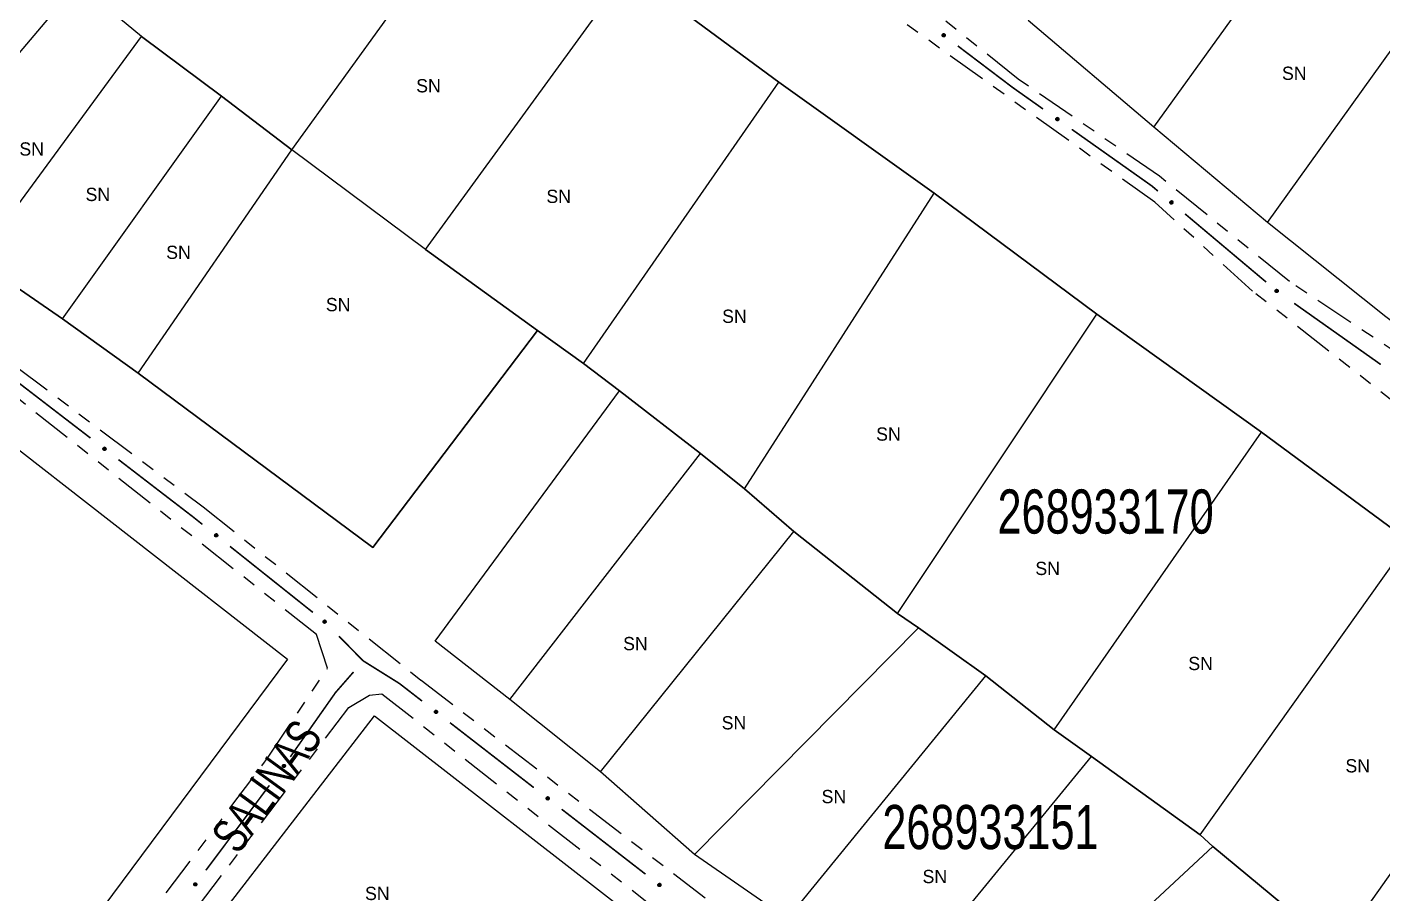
# Model space of a CAD drawing. Extents: x 207981 to 210201, y 4876477 to 4878908.
# Drawn here: x 209509.3 to 209662.8, y 4877403.5 to 4877501.6 of the extents above; entities that cross this region are included whole.
import ezdxf
from ezdxf.enums import TextEntityAlignment as Align

# ---------------------------------------------------------------- set-up
doc = ezdxf.new("R2010")
doc.units = 0
doc.header["$LTSCALE"] = 1.5
doc.header["$MEASUREMENT"] = 0
doc.linetypes.add('TRACO_25', pattern=[8, 3, -1, 1, -1, 1, -1])
for name, color, linetype in [('CD_MALHA_LOTES', 7, 'CONTINUOUS'), ('CD_TXT_QUADRA', 255, 'CONTINUOUS'), ('RU-QUADRA', 210, 'CONTINUOUS'), ('SV-EIXO-RUA-N-PAV', 6, 'CONTINUOUS'), ('SV-RUA-NAO-PAV', 7, 'CONTINUOUS'), ('SV-TXT-RUA-N-PAV', 7, 'CONTINUOUS'), ('Th_NmrPort', 1, 'CONTINUOUS')]:
    doc.layers.add(name, color=color, linetype=linetype)
doc.styles.add('ARIAL', font='ARIAL.SHX')

msp = doc.modelspace()

# ---------------------------------------------------------------- linework, layer by layer
at = {"layer": 'CD_MALHA_LOTES', "linetype": 'Continuous', "flags": 128}
for points in [[(209636.832828, 4877490.307829), (209661.160113, 4877524.103405)], [(209539.218543, 4877487.738575), (209561.730875, 4877518.881639)], [(209649.687586, 4877479.526419), (209673.461979, 4877512.69999)], [(209554.367592, 4877476.452232), (209577.302407, 4877508.01778)], [(209577.302407, 4877508.01778), (209594.382808, 4877495.403632)], [(209494.193881, 4877482.004871), (209514.835214, 4877506.388201)], [(209522.198497, 4877500.594142), (209518.939339, 4877503.249752)], [(209636.832828, 4877490.307829), (209622.595837, 4877502.402361)], [(209503.609226, 4877475.245137), (209522.198497, 4877500.594142)], [(209531.251713, 4877493.834408), (209522.198497, 4877500.594142)], [(209572.232605, 4877463.53631), (209594.382808, 4877495.403632)], [(209594.382808, 4877495.403632), (209611.946048, 4877482.849838)], [(209513.26599, 4877468.606111), (209531.251713, 4877493.834408)], [(209539.218543, 4877487.738575), (209531.251713, 4877493.834408)], [(209649.687586, 4877479.526419), (209636.832828, 4877490.307829)], [(209521.836368, 4877462.449924), (209539.218543, 4877487.738575)], [(209554.367592, 4877476.452232), (209539.218543, 4877487.738575)], [(209590.459748, 4877449.352938), (209611.946048, 4877482.849838)], [(209611.946048, 4877482.849838), (209630.354254, 4877469.149304)], [(209663.095238, 4877468.81412), (209649.687586, 4877479.526419)], [(209567.042095, 4877467.278306), (209554.367592, 4877476.452232)], [(209513.26599, 4877468.606111), (209503.609226, 4877475.245137)], [(209521.836368, 4877462.449924), (209513.26599, 4877468.606111)], [(209607.781568, 4877435.22992), (209630.354254, 4877469.149304)], [(209630.354254, 4877469.149304), (209649.00388, 4877455.750544)], [(209567.042095, 4877467.278306), (209548.392469, 4877442.713913)], [(209572.232605, 4877463.53631), (209567.042095, 4877467.278306)], [(209548.392469, 4877442.713913), (209521.836368, 4877462.449924)], [(209576.33673, 4877460.458217), (209572.232605, 4877463.53631)], [(209555.453978, 4877432.091472), (209576.33673, 4877460.458217)], [(209585.510656, 4877453.336353), (209576.33673, 4877460.458217)], [(209503.440044, 4877457.548481), (209538.715704, 4877430.060352)], [(209625.525872, 4877422.072579), (209649.00388, 4877455.750544)], [(209649.00388, 4877455.750544), (209665.722153, 4877443.43817)], [(209563.903646, 4877425.512802), (209585.510656, 4877453.336353)], [(209590.459748, 4877449.352938), (209585.510656, 4877453.336353)], [(209596.072742, 4877444.524556), (209590.459748, 4877449.352938)], [(209574.163958, 4877417.304552), (209596.072742, 4877444.524556)], [(209607.781568, 4877435.22992), (209596.072742, 4877444.524556)], [(209642.063081, 4877410.182689), (209665.722153, 4877443.43817)], [(209610.195759, 4877433.600341), (209607.781568, 4877435.22992)], [(209584.817451, 4877407.940982), (209610.195759, 4877433.600341)], [(209617.800461, 4877428.168412), (209610.195759, 4877433.600341)], [(209563.903646, 4877425.512802), (209555.453978, 4877432.091472)], [(209538.715704, 4877430.060352), (209509.04892, 4877390.149256)], [(209657.453549, 4877397.025347), (209681.716168, 4877431.30686)], [(209595.348485, 4877400.646634), (209617.800461, 4877428.168412)], [(209625.525872, 4877422.072579), (209617.800461, 4877428.168412)], [(209574.163958, 4877417.304552), (209563.903646, 4877425.512802)], [(209532.179741, 4877402.34045), (209548.589181, 4877423.663451)], [(209548.589181, 4877423.663451), (209579.183052, 4877399.88367)], [(209629.750707, 4877419.054841), (209625.525872, 4877422.072579)], [(209607.178021, 4877391.472708), (209629.750707, 4877419.054841)], [(209642.063081, 4877410.182689), (209629.750707, 4877419.054841)], [(209584.817451, 4877407.940982), (209574.163958, 4877417.304552)], [(209643.511595, 4877408.854883), (209642.063081, 4877410.182689)], [(209617.317623, 4877384.471554), (209643.511595, 4877408.854883)], [(209651.418071, 4877402.276213), (209643.511595, 4877408.854883)], [(209595.348485, 4877400.646634), (209584.817451, 4877407.940982)]]:
    msp.add_lwpolyline(points, dxfattribs=at)
at = {"layer": 'RU-QUADRA', "linetype": 'Continuous'}
for points in [[(209453.333698, 4877553.223507), (209442.892321, 4877542.842485), (209432.5113, 4877532.642528), (209475.544255, 4877497.516049), (209486.045986, 4877488.945671), (209494.193881, 4877482.004871), (209503.609226, 4877475.245137), (209513.26599, 4877468.606111), (209521.836368, 4877462.449924), (209548.392469, 4877442.713913), (209567.042095, 4877467.278306)], [(209522.198497, 4877500.594142), (209518.939339, 4877503.249752)], [(209897.452697, 4877299.905353), (209885.012608, 4877309.442754), (209874.162086, 4877317.667036), (209858.266416, 4877329.277785), (209845.411657, 4877338.676964), (209831.036443, 4877348.421701), (209817.974349, 4877357.544433), (209804.704921, 4877367.081834), (209790.329706, 4877377.172129), (209774.57226, 4877388.160875), (209760.266157, 4877397.836499), (209745.061604, 4877408.894357), (209729.165934, 4877420.505107), (209712.924707, 4877432.461415), (209695.950918, 4877444.142373), (209680.027582, 4877456.235807), (209663.095238, 4877468.81412), (209649.687586, 4877479.526419), (209636.832828, 4877490.307829), (209622.595837, 4877502.402361)], [(209522.198497, 4877500.594142), (209531.251713, 4877493.834408)], [(209531.251713, 4877493.834408), (209539.218543, 4877487.738575)], [(209554.367592, 4877476.452232), (209539.218543, 4877487.738575)], [(209554.367592, 4877476.452232), (209567.042095, 4877467.278306)], [(209567.042095, 4877467.278306), (209572.232605, 4877463.53631), (209576.33673, 4877460.458217)], [(209684.733907, 4877373.909468), (209664.696122, 4877351.457492), (209652.625167, 4877359.182903), (209644.658336, 4877364.735543), (209635.60512, 4877371.253858), (209626.974387, 4877377.047917), (209617.317623, 4877384.471554), (209607.178021, 4877391.472708), (209595.348485, 4877400.646634), (209584.817451, 4877407.940982), (209574.163958, 4877417.304552), (209563.903646, 4877425.512802), (209555.453978, 4877432.091472), (209576.33673, 4877460.458217)], [(209576.33673, 4877460.458217), (209585.510656, 4877453.336353)], [(209585.510656, 4877453.336353), (209590.459748, 4877449.352938)], [(209590.459748, 4877449.352938), (209596.072742, 4877444.524556)], [(209596.072742, 4877444.524556), (209607.781568, 4877435.22992)], [(209607.781568, 4877435.22992), (209610.195759, 4877433.600341)], [(209610.195759, 4877433.600341), (209617.800461, 4877428.168412)], [(209617.800461, 4877428.168412), (209625.525872, 4877422.072579)], [(209625.525872, 4877422.072579), (209629.750707, 4877419.054841)], [(209629.750707, 4877419.054841), (209642.063081, 4877410.182689)], [(209642.063081, 4877410.182689), (209643.511595, 4877408.854883)], [(209643.511595, 4877408.854883), (209651.418071, 4877402.276213)]]:
    msp.add_lwpolyline(points, dxfattribs=at)
at = {"layer": 'RU-QUADRA', "linetype": 'Continuous', "flags": 128}
for points in [[(209538.715704, 4877430.060352), (209509.04892, 4877390.149256), (209473.587843, 4877416.710299), (209465.738506, 4877422.921782), (209457.348369, 4877430.15306), (209448.139304, 4877438.126008), (209438.034056, 4877445.125515), (209416.850118, 4877459.819844), (209397.381291, 4877477.619915), (209394.507321, 4877480.308467), (209390.242721, 4877484.202232), (209376.104644, 4877501.955948), (209387.368751, 4877511.783071), (209410.2678, 4877530.556582), (209427.882453, 4877514.564332), (209447.536698, 4877499.452814), (209456.946631, 4877492.267889), (209466.402918, 4877485.036611), (209476.97171, 4877477.156371), (209486.474352, 4877470.203219), (209495.467096, 4877463.481838), (209503.440044, 4877457.548481)], [(209656.872943, 4877342.218858), (209641.019755, 4877319.922416), (209627.576993, 4877301.844219), (209615.988406, 4877309.168207), (209605.37326, 4877317.233863), (209595.731555, 4877324.140662), (209577.467941, 4877338.51051), (209567.594465, 4877346.066269), (209558.138177, 4877353.297548), (209547.754803, 4877360.806953), (209538.808413, 4877367.852814), (209518.505208, 4877383.566938), (209526.014613, 4877393.672187), (209532.179741, 4877402.34045), (209548.589181, 4877423.663451), (209579.183052, 4877399.88367), (209588.361213, 4877393.023226), (209598.883651, 4877385.282049), (209608.89619, 4877378.699732), (209620.670195, 4877370.448657), (209619.835817, 4877369.336153), (209628.272309, 4877362.753835), (209637.218698, 4877356.125163), (209647.045821, 4877349.264719)]]:
    msp.add_lwpolyline(points, close=True, dxfattribs=at)
msp.add_lwpolyline([(209903.942452, 4877274.022315), (209894.527107, 4877281.264888), (209884.025376, 4877289.352428), (209872.799388, 4877298.043516), (209863.384043, 4877305.105024), (209851.554507, 4877313.916822), (209839.543907, 4877322.004361), (209826.748694, 4877330.816159), (209812.625677, 4877339.80902), (209799.468336, 4877348.500108), (209785.767802, 4877357.794743), (209772.127622, 4877367.210088), (209758.909926, 4877376.806498), (209744.304071, 4877387.187519), (209730.543182, 4877396.361445), (209716.178745, 4877406.682112), (209699.581182, 4877418.270228), (209681.716168, 4877431.30686), (209665.722153, 4877443.43817), (209649.00388, 4877455.750544), (209630.354254, 4877469.149304), (209611.946048, 4877482.849838), (209594.382808, 4877495.403632), (209577.302407, 4877508.01778)], dxfattribs=at)
at = {"layer": 'SV-EIXO-RUA-N-PAV'}
for points in [[(209613.081499, 4877500.540195), (209613.033148, 4877500.532833), (209612.990087, 4877500.536393), (209612.955027, 4877500.549699), (209612.927111, 4877500.569536), (209612.900837, 4877500.593047), (209612.879578, 4877500.622595), (209612.863246, 4877500.660616), (209612.855521, 4877500.709067), (209612.862066, 4877500.752939), (209612.873273, 4877500.78801), (209612.892281, 4877500.81831), (209612.915548, 4877500.843451), (209612.946971, 4877500.864519), (209612.985664, 4877500.880693), (209613.034571, 4877500.887283), (209613.076763, 4877500.883503), (209613.110337, 4877500.869742), (209613.140678, 4877500.850439), (209613.167213, 4877500.826115), (209613.187915, 4877500.79699), (209613.20413, 4877500.758003), (209613.209994, 4877500.709646), (209613.206705, 4877500.667521), (209613.193419, 4877500.633763), (209613.173743, 4877500.60432), (209613.150482, 4877500.577681), (209613.121669, 4877500.555074), (209613.081499, 4877500.540195)], [(209625.959293, 4877491.042191), (209625.911209, 4877491.033251), (209625.868055, 4877491.035399), (209625.832578, 4877491.047551), (209625.804027, 4877491.066463), (209625.776998, 4877491.089102), (209625.754783, 4877491.117938), (209625.737216, 4877491.155404), (209625.727909, 4877491.203577), (209625.733015, 4877491.247639), (209625.743068, 4877491.283058), (209625.761074, 4877491.313964), (209625.783506, 4877491.339853), (209625.814223, 4877491.361938), (209625.852366, 4877491.37937), (209625.901031, 4877491.387557), (209625.943324, 4877491.38516), (209625.97733, 4877491.372505), (209626.008286, 4877491.354206), (209626.035604, 4877491.330763), (209626.057248, 4877491.302331), (209626.07473, 4877491.263896), (209626.082173, 4877491.215756), (209626.080265, 4877491.173547), (209626.068091, 4877491.139372), (209626.049389, 4877491.109301), (209626.027012, 4877491.081915), (209625.998955, 4877491.058377), (209625.959293, 4877491.042191)], [(209638.857968, 4877481.605274), (209638.809306, 4877481.600373), (209638.766481, 4877481.606111), (209638.73214, 4877481.621178), (209638.705266, 4877481.642405), (209638.680218, 4877481.667218), (209638.660484, 4877481.697806), (209638.646102, 4877481.736606), (209638.640843, 4877481.785387), (209638.649605, 4877481.82887), (209638.662575, 4877481.863328), (209638.683096, 4877481.892625), (209638.707608, 4877481.916554), (209638.740058, 4877481.936002), (209638.779521, 4877481.950193), (209638.8287, 4877481.954294), (209638.870646, 4877481.94838), (209638.903479, 4877481.932934), (209638.932802, 4877481.912118), (209638.95807, 4877481.88648), (209638.977268, 4877481.856342), (209638.991485, 4877481.816583), (209638.99489, 4877481.76799), (209638.989469, 4877481.726087), (209638.974488, 4877481.693046), (209638.953344, 4877481.664639), (209638.928763, 4877481.639214), (209638.898841, 4877481.618096), (209638.857968, 4877481.605274)], [(209650.77246, 4877471.586269), (209650.723798, 4877471.581368), (209650.680973, 4877471.587106), (209650.646632, 4877471.602173), (209650.619758, 4877471.6234), (209650.594711, 4877471.648213), (209650.574977, 4877471.678801), (209650.560594, 4877471.717601), (209650.555335, 4877471.766382), (209650.564097, 4877471.809865), (209650.577067, 4877471.844323), (209650.597588, 4877471.87362), (209650.6221, 4877471.897549), (209650.654551, 4877471.916997), (209650.694014, 4877471.931188), (209650.743192, 4877471.935289), (209650.785138, 4877471.929375), (209650.817971, 4877471.913929), (209650.847294, 4877471.893113), (209650.872562, 4877471.867475), (209650.89176, 4877471.837337), (209650.905977, 4877471.797578), (209650.909382, 4877471.748985), (209650.903961, 4877471.707082), (209650.888981, 4877471.674041), (209650.867837, 4877471.645634), (209650.843255, 4877471.620209), (209650.813333, 4877471.599091), (209650.77246, 4877471.586269)], [(209518.056717, 4877453.708202), (209518.008316, 4877453.701177), (209517.965281, 4877453.705037), (209517.930314, 4877453.718587), (209517.902537, 4877453.738618), (209517.876428, 4877453.762312), (209517.855375, 4877453.792007), (209517.839309, 4877453.830141), (209517.831921, 4877453.878645), (209517.838773, 4877453.92247), (209517.850223, 4877453.957462), (209517.869443, 4877453.987629), (209517.892885, 4877454.012607), (209517.924454, 4877454.033456), (209517.963258, 4877454.04936), (209518.01221, 4877454.055608), (209518.054375, 4877454.051534), (209518.087852, 4877454.03754), (209518.118057, 4877454.018026), (209518.144423, 4877453.993518), (209518.164921, 4877453.964249), (209518.180863, 4877453.92515), (209518.18639, 4877453.876752), (209518.182807, 4877453.834652), (209518.169287, 4877453.800987), (209518.149405, 4877453.771682), (209518.12596, 4877453.745206), (209518.09699, 4877453.7228), (209518.056717, 4877453.708202)], [(209530.701634, 4877443.908656), (209530.653117, 4877443.902477), (209530.610156, 4877443.907088), (209530.575431, 4877443.921247), (209530.548008, 4877443.94176), (209530.522317, 4877443.965906), (209530.501786, 4877443.995965), (209530.486389, 4877444.034374), (209530.479849, 4877444.082999), (209530.487465, 4877444.126698), (209530.499525, 4877444.161485), (209530.519269, 4877444.191311), (209530.543143, 4877444.215876), (209530.575072, 4877444.23617), (209530.614148, 4877444.251394), (209530.663202, 4877444.256786), (209530.705288, 4877444.251977), (209530.738516, 4877444.237399), (209530.768376, 4877444.217361), (209530.794309, 4877444.192396), (209530.814293, 4877444.162773), (209530.82955, 4877444.123402), (209530.834231, 4877444.074915), (209530.829913, 4877444.032884), (209530.815807, 4877443.99946), (209530.795417, 4877443.970507), (209530.771512, 4877443.944445), (209530.742156, 4877443.922548), (209530.701634, 4877443.908656)], [(209542.974775, 4877434.127054), (209542.926258, 4877434.120876), (209542.883297, 4877434.125487), (209542.848573, 4877434.139646), (209542.82115, 4877434.160159), (209542.795459, 4877434.184304), (209542.774927, 4877434.214363), (209542.75953, 4877434.252772), (209542.752991, 4877434.301398), (209542.760607, 4877434.345097), (209542.772667, 4877434.379883), (209542.79241, 4877434.40971), (209542.816284, 4877434.434274), (209542.848213, 4877434.454568), (209542.887289, 4877434.469792), (209542.936343, 4877434.475184), (209542.97843, 4877434.470375), (209543.011658, 4877434.455798), (209543.041517, 4877434.435759), (209543.067451, 4877434.410794), (209543.087435, 4877434.381172), (209543.102692, 4877434.3418), (209543.107372, 4877434.293314), (209543.103055, 4877434.251282), (209543.088948, 4877434.217859), (209543.068558, 4877434.188906), (209543.044653, 4877434.162843), (209543.015297, 4877434.140947), (209542.974775, 4877434.127054)], [(209555.596213, 4877423.920727), (209555.547785, 4877423.913887), (209555.504765, 4877423.91791), (209555.46985, 4877423.931594), (209555.44215, 4877423.95173), (209555.416131, 4877423.975523), (209555.395191, 4877424.005298), (209555.379271, 4877424.043493), (209555.372068, 4877424.092025), (209555.379086, 4877424.135823), (209555.390669, 4877424.170771), (209555.410004, 4877424.200865), (209555.43354, 4877424.225753), (209555.465188, 4877424.246482), (209555.504053, 4877424.262238), (209555.553029, 4877424.2683), (209555.595177, 4877424.264066), (209555.628601, 4877424.249944), (209555.658732, 4877424.230315), (209555.685004, 4877424.205707), (209555.70539, 4877424.17636), (209555.721184, 4877424.137201), (209555.726527, 4877424.088783), (209555.722784, 4877424.046696), (209555.709135, 4877424.013083), (209555.689142, 4877423.983854), (209555.665596, 4877423.957468), (209555.636541, 4877423.935172), (209555.596213, 4877423.920727)], [(209538.156796, 4877417.918524), (209538.147702, 4877417.96658), (209538.149713, 4877418.009741), (209538.161751, 4877418.045256), (209538.180573, 4877418.073867), (209538.203124, 4877418.100968), (209538.23189, 4877418.123275), (209538.2693, 4877418.140962), (209538.317442, 4877418.150423), (209538.361521, 4877418.145457), (209538.396972, 4877418.135518), (209538.427935, 4877418.11761), (209538.453895, 4877418.095261), (209538.476079, 4877418.064615), (209538.493632, 4877418.026528), (209538.501974, 4877417.977889), (209538.499712, 4877417.935588), (209538.487166, 4877417.901542), (209538.468966, 4877417.870527), (209538.445611, 4877417.843135), (209538.417248, 4877417.821401), (209538.378869, 4877417.803796), (209538.330753, 4877417.796199), (209538.288538, 4877417.797973), (209538.254324, 4877417.810037), (209538.224193, 4877417.828644), (209538.196736, 4877417.850932), (209538.173108, 4877417.878914), (209538.156796, 4877417.918524)], [(209568.243517, 4877414.120436), (209568.195089, 4877414.113595), (209568.152069, 4877414.117619), (209568.117154, 4877414.131302), (209568.089453, 4877414.151438), (209568.063435, 4877414.175231), (209568.042495, 4877414.205006), (209568.026574, 4877414.243202), (209568.019371, 4877414.291733), (209568.026389, 4877414.335532), (209568.037973, 4877414.37048), (209568.057307, 4877414.400573), (209568.080844, 4877414.425462), (209568.112492, 4877414.44619), (209568.151357, 4877414.461947), (209568.200332, 4877414.468008), (209568.242481, 4877414.463774), (209568.275905, 4877414.449653), (209568.306035, 4877414.430024), (209568.332307, 4877414.405415), (209568.352694, 4877414.376069), (209568.368487, 4877414.336909), (209568.37383, 4877414.288491), (209568.370087, 4877414.246405), (209568.356438, 4877414.212792), (209568.336446, 4877414.183563), (209568.312899, 4877414.157176), (209568.283845, 4877414.134881), (209568.243517, 4877414.120436)], [(209528.122826, 4877404.509755), (209528.115159, 4877404.558059), (209528.118448, 4877404.601141), (209528.131533, 4877404.636285), (209528.151193, 4877404.664325), (209528.174538, 4877404.690746), (209528.203951, 4877404.712192), (209528.241869, 4877404.728763), (209528.290271, 4877404.736793), (209528.334183, 4877404.730524), (209528.369324, 4877404.719539), (209528.399743, 4877404.700722), (209528.42503, 4877404.677613), (209528.446296, 4877404.646324), (209528.462713, 4877404.607734), (209528.469611, 4877404.558869), (209528.466097, 4877404.516654), (209528.452548, 4877404.482994), (209528.433437, 4877404.452532), (209528.40928, 4877404.425844), (209528.380286, 4877404.404959), (209528.341402, 4877404.388499), (209528.293082, 4877404.382331), (209528.250938, 4877404.385354), (209528.217097, 4877404.398427), (209528.187531, 4877404.417918), (209528.160746, 4877404.44101), (209528.137958, 4877404.469679), (209528.122826, 4877404.509755)], [(209580.89082, 4877404.320144), (209580.842392, 4877404.313304), (209580.799372, 4877404.317327), (209580.764457, 4877404.33101), (209580.736757, 4877404.351147), (209580.710738, 4877404.374939), (209580.689798, 4877404.404715), (209580.673878, 4877404.44291), (209580.666675, 4877404.491441), (209580.673693, 4877404.53524), (209580.685276, 4877404.570188), (209580.704611, 4877404.600282), (209580.728147, 4877404.62517), (209580.759795, 4877404.645899), (209580.79866, 4877404.661655), (209580.847636, 4877404.667717), (209580.889784, 4877404.663483), (209580.923208, 4877404.649361), (209580.953339, 4877404.629732), (209580.979611, 4877404.605124), (209580.999997, 4877404.575777), (209581.015791, 4877404.536618), (209581.021134, 4877404.4882), (209581.017391, 4877404.446113), (209581.003742, 4877404.4125), (209580.983749, 4877404.383271), (209580.960203, 4877404.356884), (209580.931148, 4877404.334589), (209580.89082, 4877404.320144)]]:
    msp.add_lwpolyline(points, close=True, dxfattribs=at)
for points in [[(209613.121669, 4877500.555074), (209612.855521, 4877500.709067)], [(209613.150482, 4877500.577681), (209612.862066, 4877500.752939)], [(209613.132391, 4877500.569347), (209612.862181, 4877500.727884)], [(209613.081499, 4877500.540195), (209612.863246, 4877500.660616)], [(209613.102, 4877500.549576), (209612.863328, 4877500.684213)], [(209613.158432, 4877500.592415), (209612.870557, 4877500.766049)], [(209613.173743, 4877500.60432), (209612.873273, 4877500.78801)], [(209613.054999, 4877500.537255), (209612.877561, 4877500.637475)], [(209613.033148, 4877500.532833), (209612.879578, 4877500.622595)], [(209613.181771, 4877500.620955), (209612.885757, 4877500.804181)], [(209613.193419, 4877500.633763), (209612.892281, 4877500.81831)], [(209613.008592, 4877500.534757), (209612.897859, 4877500.60326)], [(209612.990087, 4877500.536393), (209612.900837, 4877500.593047)], [(209613.19776, 4877500.653351), (209612.906623, 4877500.829458)], [(209613.206705, 4877500.667521), (209612.915548, 4877500.843451)], [(209613.207224, 4877500.690693), (209612.935663, 4877500.851965)], [(209613.209994, 4877500.709646), (209612.946971, 4877500.864519)], [(209613.203078, 4877500.734924), (209612.969053, 4877500.871175)], [(209613.20413, 4877500.758003), (209612.985664, 4877500.880693)], [(209613.190196, 4877500.778926), (209613.016581, 4877500.879673)], [(209613.187915, 4877500.79699), (209613.034571, 4877500.887283)], [(209613.173721, 4877500.813668), (209613.061076, 4877500.881908)], [(209613.167213, 4877500.826115), (209613.076763, 4877500.883503)], [(209626.080026, 4877491.196723), (209625.803331, 4877491.349021)], [(209626.082173, 4877491.215756), (209625.814223, 4877491.361938)], [(209626.074433, 4877491.240795), (209625.836075, 4877491.369314)], [(209626.07473, 4877491.263896), (209625.852366, 4877491.37937)], [(209626.060119, 4877491.284352), (209625.8833, 4877491.379362)], [(209626.057248, 4877491.302331), (209625.901031, 4877491.387557)], [(209626.042516, 4877491.318535), (209625.927698, 4877491.383052)], [(209626.035604, 4877491.330763), (209625.943324, 4877491.38516)], [(209625.998955, 4877491.058377), (209625.727909, 4877491.203577)], [(209626.027012, 4877491.081915), (209625.733015, 4877491.247639)], [(209626.009204, 4877491.072993), (209625.73395, 4877491.222601)], [(209625.979476, 4877491.052238), (209625.736526, 4877491.178991)], [(209625.959293, 4877491.042191), (209625.737216, 4877491.155404)], [(209626.034476, 4877491.096901), (209625.741073, 4877491.26102)], [(209626.049389, 4877491.109301), (209625.743068, 4877491.283058)], [(209625.932904, 4877491.038386), (209625.75228, 4877491.132744)], [(209625.911209, 4877491.033251), (209625.754783, 4877491.117938)], [(209626.056868, 4877491.126189), (209625.755016, 4877491.299629)], [(209626.068091, 4877491.139372), (209625.761074, 4877491.313964)], [(209625.886603, 4877491.034369), (209625.773687, 4877491.099212)], [(209626.071789, 4877491.159092), (209625.775044, 4877491.325575)], [(209625.868055, 4877491.035399), (209625.776998, 4877491.089102)], [(209626.080265, 4877491.173547), (209625.783506, 4877491.339853)], [(209638.898841, 4877481.618096), (209638.640843, 4877481.785387)], [(209638.857968, 4877481.605274), (209638.646102, 4877481.736606)], [(209638.878918, 4877481.613602), (209638.64738, 4877481.760168)], [(209638.910273, 4877481.631807), (209638.648449, 4877481.803841)], [(209638.928763, 4877481.639214), (209638.649605, 4877481.82887)], [(209638.93745, 4877481.653525), (209638.65875, 4877481.841533)], [(209638.831353, 4877481.603681), (209638.659224, 4877481.712769)], [(209638.809306, 4877481.600373), (209638.660484, 4877481.697806)], [(209638.953344, 4877481.664639), (209638.662575, 4877481.863328)], [(209638.962206, 4877481.680845), (209638.675863, 4877481.878845)], [(209638.784879, 4877481.603539), (209638.677762, 4877481.677569)], [(209638.766481, 4877481.606111), (209638.680218, 4877481.667218)], [(209638.974488, 4877481.693046), (209638.683096, 4877481.892625)], [(209638.979817, 4877481.712389), (209638.697984, 4877481.903031)], [(209638.989469, 4877481.726087), (209638.707608, 4877481.916554)], [(209638.991163, 4877481.749202), (209638.728128, 4877481.924037)], [(209638.99489, 4877481.76799), (209638.740058, 4877481.936002)], [(209638.989264, 4877481.793587), (209638.762449, 4877481.94153)], [(209638.991485, 4877481.816583), (209638.779521, 4877481.950193)], [(209638.97863, 4877481.838186), (209638.810347, 4877481.947606)], [(209638.977268, 4877481.856342), (209638.8287, 4877481.954294)], [(209638.963938, 4877481.873718), (209638.854898, 4877481.947582)], [(209638.95807, 4877481.88648), (209638.870646, 4877481.94838)], [(209650.813333, 4877471.599091), (209650.555335, 4877471.766382)], [(209650.77246, 4877471.586269), (209650.560594, 4877471.717601)], [(209650.793411, 4877471.594597), (209650.561873, 4877471.741163)], [(209650.824765, 4877471.612802), (209650.562941, 4877471.784836)], [(209650.843255, 4877471.620209), (209650.564097, 4877471.809865)], [(209650.851942, 4877471.63452), (209650.573242, 4877471.822528)], [(209650.745845, 4877471.584676), (209650.573717, 4877471.693764)], [(209650.723798, 4877471.581368), (209650.574977, 4877471.678801)], [(209650.867837, 4877471.645634), (209650.577067, 4877471.844323)], [(209650.876698, 4877471.66184), (209650.590355, 4877471.85984)], [(209650.699371, 4877471.584534), (209650.592254, 4877471.658564)], [(209650.680973, 4877471.587106), (209650.594711, 4877471.648213)], [(209650.888981, 4877471.674041), (209650.597588, 4877471.87362)], [(209650.89431, 4877471.693384), (209650.612476, 4877471.884026)], [(209650.903961, 4877471.707082), (209650.6221, 4877471.897549)], [(209650.905655, 4877471.730197), (209650.64262, 4877471.905032)], [(209650.909382, 4877471.748985), (209650.654551, 4877471.916997)], [(209650.903756, 4877471.774582), (209650.676942, 4877471.922525)], [(209650.905977, 4877471.797578), (209650.694014, 4877471.931188)], [(209650.893123, 4877471.819181), (209650.724839, 4877471.928601)], [(209650.89176, 4877471.837337), (209650.743192, 4877471.935289)], [(209650.878431, 4877471.854713), (209650.769391, 4877471.928577)], [(209650.872562, 4877471.867475), (209650.785138, 4877471.929375)], [(209518.09699, 4877453.7228), (209517.831921, 4877453.878645)], [(209518.107811, 4877453.736998), (209517.838713, 4877453.897414)], [(209518.12596, 4877453.745206), (209517.838773, 4877453.92247)], [(209518.056717, 4877453.708202), (209517.839309, 4877453.830141)], [(209518.077283, 4877453.717439), (209517.839556, 4877453.853736)], [(209518.134012, 4877453.759884), (209517.847355, 4877453.935521)], [(209518.149405, 4877453.771682), (209517.850223, 4877453.957462)], [(209518.030197, 4877453.705447), (209517.853462, 4877453.806901)], [(209518.008316, 4877453.701177), (209517.855375, 4877453.792007)], [(209518.157549, 4877453.78826), (209517.86282, 4877453.973545)], [(209518.169287, 4877453.800987), (209517.869443, 4877453.987629)], [(209517.983774, 4877453.703272), (209517.873521, 4877453.772546)], [(209517.965281, 4877453.705037), (209517.876428, 4877453.762312)], [(209518.173764, 4877453.820545), (209517.883862, 4877453.998676)], [(209518.182807, 4877453.834652), (209517.892885, 4877454.012607)], [(209518.183489, 4877453.857819), (209517.913058, 4877454.02098)], [(209518.18639, 4877453.876752), (209517.924454, 4877454.033456)], [(209518.17965, 4877453.902079), (209517.946581, 4877454.039958)], [(209518.180863, 4877453.92515), (209517.963258, 4877454.04936)], [(209518.167076, 4877453.94617), (209517.994167, 4877454.048123)], [(209518.164921, 4877453.964249), (209518.01221, 4877454.055608)], [(209518.150844, 4877453.981025), (209518.038677, 4877454.050049)], [(209518.144423, 4877453.993518), (209518.054375, 4877454.051534)], [(209530.742156, 4877443.922548), (209530.479849, 4877444.082999)], [(209530.701634, 4877443.908656), (209530.486389, 4877444.034374)], [(209530.753223, 4877443.936555), (209530.486967, 4877444.101647)], [(209530.722358, 4877443.917532), (209530.487047, 4877444.057961)], [(209530.771512, 4877443.944445), (209530.487465, 4877444.126698)], [(209530.77982, 4877443.95898), (209530.496274, 4877444.139596)], [(209530.795417, 4877443.970507), (209530.499525, 4877444.161485)], [(209530.67507, 4877443.906364), (209530.500133, 4877444.010889)], [(209530.653117, 4877443.902477), (209530.501786, 4877443.995965)], [(209530.803849, 4877443.98694), (209530.512401, 4877444.177345)], [(209530.815807, 4877443.99946), (209530.519269, 4877444.191311)], [(209530.628616, 4877443.905), (209530.519589, 4877443.976189)], [(209530.610156, 4877443.907088), (209530.522317, 4877443.965906)], [(209530.820625, 4877444.018937), (209530.533878, 4877444.202105)], [(209530.829913, 4877444.032884), (209530.543143, 4877444.215876)], [(209530.830999, 4877444.056036), (209530.56346, 4877444.223896)], [(209530.834231, 4877444.074915), (209530.575072, 4877444.23617)], [(209530.827934, 4877444.100355), (209530.597309, 4877444.242285)], [(209530.82955, 4877444.123402), (209530.614148, 4877444.251394)], [(209530.816132, 4877444.144659), (209530.645031, 4877444.249618)], [(209530.814293, 4877444.162773), (209530.663202, 4877444.256786)], [(209530.800511, 4877444.179792), (209530.689567, 4877444.250765)], [(209530.794309, 4877444.192396), (209530.705288, 4877444.251977)], [(209543.015297, 4877434.140947), (209542.752991, 4877434.301398)], [(209542.974775, 4877434.127054), (209542.75953, 4877434.252772)], [(209543.026364, 4877434.154954), (209542.760109, 4877434.320046)], [(209542.995499, 4877434.135931), (209542.760189, 4877434.27636)], [(209543.044653, 4877434.162843), (209542.760607, 4877434.345097)], [(209543.052961, 4877434.177378), (209542.769415, 4877434.357995)], [(209543.068558, 4877434.188906), (209542.772667, 4877434.379883)], [(209542.948211, 4877434.124762), (209542.773275, 4877434.229288)], [(209542.926258, 4877434.120876), (209542.774927, 4877434.214363)], [(209543.07699, 4877434.205339), (209542.785542, 4877434.395744)], [(209543.088948, 4877434.217859), (209542.79241, 4877434.40971)], [(209542.901757, 4877434.123399), (209542.792731, 4877434.194588)], [(209542.883297, 4877434.125487), (209542.795459, 4877434.184304)], [(209543.093767, 4877434.237335), (209542.80702, 4877434.420503)], [(209543.103055, 4877434.251282), (209542.816284, 4877434.434274)], [(209543.104141, 4877434.274434), (209542.836601, 4877434.442294)], [(209543.107372, 4877434.293314), (209542.848213, 4877434.454568)], [(209543.101076, 4877434.318754), (209542.870451, 4877434.460683)], [(209543.102692, 4877434.3418), (209542.887289, 4877434.469792)], [(209543.089274, 4877434.363058), (209542.918172, 4877434.468016)], [(209543.087435, 4877434.381172), (209542.936343, 4877434.475184)], [(209543.073653, 4877434.398191), (209542.962709, 4877434.469163)], [(209543.067451, 4877434.410794), (209542.97843, 4877434.470375)], [(209555.636541, 4877423.935172), (209555.372068, 4877424.092025)], [(209555.647416, 4877423.949329), (209555.37893, 4877424.110768)], [(209555.665596, 4877423.957468), (209555.379086, 4877424.135823)], [(209555.596213, 4877423.920727), (209555.379271, 4877424.043493)], [(209555.616814, 4877423.929886), (209555.379607, 4877424.067087)], [(209555.673704, 4877423.972115), (209555.387718, 4877424.148841)], [(209555.689142, 4877423.983854), (209555.390669, 4877424.170771)], [(209555.569683, 4877423.918073), (209555.393335, 4877424.020199)], [(209555.547785, 4877423.913887), (209555.395191, 4877424.005298)], [(209555.697349, 4877424.000401), (209555.403327, 4877424.186807)], [(209555.709135, 4877424.013083), (209555.410004, 4877424.200865)], [(209555.523252, 4877423.916074), (209555.413263, 4877423.985768)], [(209555.504765, 4877423.91791), (209555.416131, 4877423.975523)], [(209555.713687, 4877424.032623), (209555.424465, 4877424.211857)], [(209555.722784, 4877424.046696), (209555.43354, 4877424.225753)], [(209555.723553, 4877424.069861), (209555.453745, 4877424.23405)], [(209555.726527, 4877424.088783), (209555.465188, 4877424.246482)], [(209555.719883, 4877424.114134), (209555.487341, 4877424.2529)], [(209555.721184, 4877424.137201), (209555.504053, 4877424.262238)], [(209555.707477, 4877424.158273), (209555.534958, 4877424.260884)], [(209555.70539, 4877424.17636), (209555.553029, 4877424.2683)], [(209555.691377, 4877424.193189), (209555.579474, 4877424.26264)], [(209555.685004, 4877424.205707), (209555.595177, 4877424.264066)], [(209538.147702, 4877417.96658), (209538.23189, 4877418.123275)], [(209538.148742, 4877417.991189), (209538.213224, 4877418.104311)], [(209538.149713, 4877418.009741), (209538.203124, 4877418.100968)], [(209538.152906, 4877417.944902), (209538.246687, 4877418.125825)], [(209538.156796, 4877417.918524), (209538.2693, 4877418.140962)], [(209538.166907, 4877417.898373), (209538.292884, 4877418.141727)], [(209538.173108, 4877417.878914), (209538.317442, 4877418.150423)], [(209538.187757, 4877417.868712), (209538.336485, 4877418.144443)], [(209538.196736, 4877417.850932), (209538.361521, 4877418.145457)], [(209538.211746, 4877417.843517), (209538.374927, 4877418.137442)], [(209538.224193, 4877417.828644), (209538.396972, 4877418.135518)], [(209538.241105, 4877417.821218), (209538.41358, 4877418.123623)], [(209538.254324, 4877417.810037), (209538.427935, 4877418.11761)], [(209538.274055, 4877417.806402), (209538.43959, 4877418.103678)], [(209538.288538, 4877417.797973), (209538.453895, 4877418.095261)], [(209538.311713, 4877417.798286), (209538.463126, 4877418.075465)], [(209538.330753, 4877417.796199), (209538.476079, 4877418.064615)], [(209538.355767, 4877417.804019), (209538.483524, 4877418.042786)], [(209538.378869, 4877417.803796), (209538.493632, 4877418.026528)], [(209538.399278, 4877417.818472), (209538.493723, 4877417.995594)], [(209538.417248, 4877417.821401), (209538.501974, 4877417.977889)], [(209538.433405, 4877417.836184), (209538.497555, 4877417.951208)], [(209538.445611, 4877417.843135), (209538.499712, 4877417.935588)], [(209568.283845, 4877414.134881), (209568.019371, 4877414.291733)], [(209568.29472, 4877414.149037), (209568.026234, 4877414.310476)], [(209568.312899, 4877414.157176), (209568.026389, 4877414.335532)], [(209568.243517, 4877414.120436), (209568.026574, 4877414.243202)], [(209568.264118, 4877414.129595), (209568.026911, 4877414.266796)], [(209568.321008, 4877414.171823), (209568.035021, 4877414.348549)], [(209568.336446, 4877414.183563), (209568.037973, 4877414.37048)], [(209568.216986, 4877414.117781), (209568.040638, 4877414.219907)], [(209568.195089, 4877414.113595), (209568.042495, 4877414.205006)], [(209568.344653, 4877414.200109), (209568.05063, 4877414.386515)], [(209568.356438, 4877414.212792), (209568.057307, 4877414.400573)], [(209568.170555, 4877414.115783), (209568.060567, 4877414.185476)], [(209568.152069, 4877414.117619), (209568.063435, 4877414.175231)], [(209568.36099, 4877414.232332), (209568.071768, 4877414.411566)], [(209568.370087, 4877414.246405), (209568.080844, 4877414.425462)], [(209568.370857, 4877414.269569), (209568.101049, 4877414.433758)], [(209568.37383, 4877414.288491), (209568.112492, 4877414.44619)], [(209568.367187, 4877414.313843), (209568.134644, 4877414.452608)], [(209568.368487, 4877414.336909), (209568.151357, 4877414.461947)], [(209568.35478, 4877414.357981), (209568.182261, 4877414.460593)], [(209568.352694, 4877414.376069), (209568.200332, 4877414.468008)], [(209568.338681, 4877414.392898), (209568.226778, 4877414.462348)], [(209568.332307, 4877414.405415), (209568.242481, 4877414.463774)], [(209528.115159, 4877404.558059), (209528.203951, 4877404.712192)], [(209528.116928, 4877404.582626), (209528.184733, 4877404.693789)], [(209528.118448, 4877404.601141), (209528.174538, 4877404.690746)], [(209528.119719, 4877404.536236), (209528.218818, 4877404.714303)], [(209528.122826, 4877404.509755), (209528.241869, 4877404.728763)], [(209528.132335, 4877404.489314), (209528.265466, 4877404.728829)], [(209528.137958, 4877404.469679), (209528.290271, 4877404.736793)], [(209528.152298, 4877404.459048), (209528.309128, 4877404.730252)], [(209528.160746, 4877404.44101), (209528.334183, 4877404.730524)], [(209528.175529, 4877404.433153), (209528.347346, 4877404.722116)], [(209528.187531, 4877404.417918), (209528.369324, 4877404.719539)], [(209528.204215, 4877404.409994), (209528.385573, 4877404.707157)], [(209528.217097, 4877404.398427), (209528.399743, 4877404.700722)], [(209528.236712, 4877404.394209), (209528.41098, 4877404.68645)], [(209528.250938, 4877404.385354), (209528.42503, 4877404.677613)], [(209528.274112, 4877404.384981), (209528.43367, 4877404.657553)], [(209528.293082, 4877404.382331), (209528.446296, 4877404.646324)], [(209528.318317, 4877404.389406), (209528.453091, 4877404.624284)], [(209528.341402, 4877404.388499), (209528.462713, 4877404.607734)], [(209528.362237, 4877404.402564), (209528.461887, 4877404.576811)], [(209528.380286, 4877404.404959), (209528.469611, 4877404.558869)], [(209528.396874, 4877404.419258), (209528.464403, 4877404.532331)], [(209528.40928, 4877404.425844), (209528.466097, 4877404.516654)], [(209580.931148, 4877404.334589), (209580.666675, 4877404.491441)], [(209580.942023, 4877404.348746), (209580.673537, 4877404.510185)], [(209580.960203, 4877404.356884), (209580.673693, 4877404.53524)], [(209580.89082, 4877404.320144), (209580.673878, 4877404.44291)], [(209580.911421, 4877404.329303), (209580.674214, 4877404.466504)], [(209580.968311, 4877404.371532), (209580.682325, 4877404.548258)], [(209580.983749, 4877404.383271), (209580.685276, 4877404.570188)], [(209580.86429, 4877404.31749), (209580.687942, 4877404.419616)], [(209580.842392, 4877404.313304), (209580.689798, 4877404.404715)], [(209580.991956, 4877404.399818), (209580.697934, 4877404.586224)], [(209581.003742, 4877404.4125), (209580.704611, 4877404.600282)], [(209580.817859, 4877404.315491), (209580.70787, 4877404.385185)], [(209580.799372, 4877404.317327), (209580.710738, 4877404.374939)], [(209581.008294, 4877404.43204), (209580.719072, 4877404.611274)], [(209581.017391, 4877404.446113), (209580.728147, 4877404.62517)], [(209581.01816, 4877404.469278), (209580.748352, 4877404.633467)], [(209581.021134, 4877404.4882), (209580.759795, 4877404.645899)], [(209581.01449, 4877404.513551), (209580.781948, 4877404.652317)], [(209581.015791, 4877404.536618), (209580.79866, 4877404.661655)], [(209581.002084, 4877404.55769), (209580.829565, 4877404.660301)], [(209580.999997, 4877404.575777), (209580.847636, 4877404.667717)], [(209580.985984, 4877404.592606), (209580.874081, 4877404.662057)], [(209580.979611, 4877404.605124), (209580.889784, 4877404.663483)]]:
    msp.add_lwpolyline(points, dxfattribs=at)
at = {"layer": 'SV-EIXO-RUA-N-PAV', "const_width": 0.18}
for points in [[(209620.84366, 4877494.796259), (209614.627492, 4877499.506781)], [(209621.007466, 4877494.680369), (209620.84366, 4877494.796259)], [(209624.272873, 4877492.370149), (209621.007466, 4877494.680369)], [(209636.591986, 4877483.654586), (209627.53828, 4877490.059929)], [(209637.288124, 4877483.069198), (209636.591986, 4877483.654586)], [(209649.533917, 4877472.771599), (209640.349572, 4877480.494798)], [(209662.517404, 4877463.429714), (209652.719715, 4877470.358299)], [(209516.42434, 4877455.102055), (209506.910951, 4877462.416113)], [(209528.004039, 4877446.199384), (209519.595469, 4877452.664036)], [(209528.311838, 4877445.95407), (209528.004039, 4877446.199384)], [(209529.093853, 4877445.33081), (209528.311838, 4877445.95407)], [(209541.606089, 4877435.358652), (209532.221912, 4877442.837771)], [(209547.308109, 4877429.869487), (209544.551012, 4877432.661932)], [(209547.372384, 4877429.829305), (209547.308109, 4877429.869487)], [(209544.165586, 4877426.278032), (209546.206074, 4877428.610018)], [(209551.401078, 4877427.310764), (209547.372384, 4877429.829305)], [(209551.597784, 4877427.158339), (209551.401078, 4877427.310764)], [(209553.969153, 4877425.320784), (209551.597784, 4877427.158339)], [(209539.047806, 4877418.995037), (209543.64737, 4877425.540571)], [(209543.64737, 4877425.540571), (209544.165586, 4877426.278032)], [(209566.616457, 4877415.520493), (209557.130979, 4877422.870711)], [(209529.494893, 4877406.160487), (209536.682052, 4877415.770104)], [(209579.26376, 4877405.720201), (209569.778283, 4877413.07042)]]:
    msp.add_lwpolyline(points, dxfattribs=at)
at = {"layer": 'SV-RUA-NAO-PAV', "linetype": 'TRACO_25'}
for points in [[(209363.019216, 4877505.636728, 12.302157), (209362.674322, 4877502.166381, 12.302157), (209364.918338, 4877498.940608, 12.302157), (209383.314358, 4877481.202427, 12.651482), (209409.833609, 4877459.469553, 12.377013), (209439.771576, 4877437.5786, 12.726337), (209475.130769, 4877409.224403, 12.925951), (209510.593449, 4877384.409904, 12.47682), (209536.553484, 4877418.961514, 13.05071), (209543.280077, 4877429.060014, 12.925951), (209542.008557, 4877432.857218, 12.851095), (209494.660045, 4877470.286585, 11.90293), (209467.72794, 4877491.167241, 11.853026), (209438.884847, 4877513.245842, 11.329041), (209417.950898, 4877531.233587, 11.47875), (209411.517173, 4877536.841556, 11.254185), (209409.309285, 4877538.20387, 11.254185), (209406.753948, 4877538.478583, 11.528654)], [(209733.229594, 4877391.682538, 11.154378), (209719.305302, 4877385.649623, 11.154378), (209702.702018, 4877378.455993, 11.952833), (209693.731684, 4877374.036779, 12.177399), (209693.587389, 4877387.017655, 11.703316), (209693.680904, 4877399.213794, 11.703316), (209693.698217, 4877401.471811, 11.204282), (209693.718875, 4877414.256222, 10.954764), (209695.172793, 4877435.437858, 10.655344), (209695.950918, 4877444.142373, 10.929812), (209693.932639, 4877451.014185, 11.17933), (209690.757846, 4877455.379525, 11.17933), (209685.797233, 4877458.951167, 11.553606), (209678.753161, 4877460.141714, 11.728268), (209673.49491, 4877460.141714, 11.728268), (209669.12957, 4877461.530686, 11.877978), (209652.167004, 4877472.83585, 12.252254), (209637.47227, 4877484.744006, 12.876047), (209621.467665, 4877495.739277, 12.62653), (209600.926322, 4877512.255145, 12.62653)], [(209690.099314, 4877388.670016, 11.728268), (209690.400088, 4877410.187201, 11.403895), (209691.151518, 4877436.127832, 11.129426), (209690.960829, 4877443.102752, 11.254185), (209688.781823, 4877449.555297, 11.254185), (209684.490875, 4877453.490483, 11.254185), (209678.35675, 4877455.335169, 11.628461), (209672.795884, 4877455.292959, 11.75322), (209666.082729, 4877457.554273, 11.977785), (209647.99154, 4877471.738862, 12.377013), (209636.937089, 4877481.797144, 12.876047), (209604.487417, 4877505.053222, 12.726337)], [(209498.32389, 4877470.455407, 12.127496), (209529.176088, 4877447.304639, 12.77624), (209553.872398, 4877427.667844, 13.05071), (209610.321665, 4877384.433949, 12.876047)]]:
    msp.add_polyline3d(points, dxfattribs=at)
msp.add_polyline3d([(209649.698845, 4877351.147835, 13.250323), (209656.783786, 4877344.435931, 13.64955), (209657.429814, 4877340.683696, 13.64955), (209656.037983, 4877336.602471, 13.64955), (209651.128333, 4877328.693828, 13.499841), (209630.40056, 4877302.156263, 13.591303), (209629.149463, 4877300.560659, 12.971684), (209626.696646, 4877299.105961, 12.847759), (209624.672112, 4877299.255759, 12.847759), (209620.570912, 4877302.05384, 12.847759), (209599.517879, 4877316.184603, 12.900999), (209564.537987, 4877342.225944, 12.77624), (209514.151857, 4877381.188516, 12.62653), (209514.055614, 4877382.831986, 12.726337), (209545.682449, 4877424.603657, 12.851095), (209548.033424, 4877426.002564, 13.05071), (209549.428169, 4877426.143994, 13.05071), (209595.765631, 4877389.749006, 13.200419), (209608.525582, 4877381.232235, 12.826144), (209622.614447, 4877371.03124, 12.826144), (209636.521673, 4877360.890555, 12.826144)], close=True, dxfattribs=at)

# ---------------------------------------------------------------- texts
at = {"layer": 'CD_TXT_QUADRA', "style": 'ARIAL', "width": 0.7}
for s, p in [('268933170', (209619.128266, 4877444.283137)), ('268933151', (209606.091635, 4877408.55311))]:
    msp.add_text(s, height=5, dxfattribs=at).set_placement(p)
at = {"layer": 'SV-TXT-RUA-N-PAV', "style": 'ARIAL', "width": 0.7}
msp.add_text('SALINAS', height=4, rotation=54, dxfattribs=at).set_placement((209533.144117, 4877407.833882))
at = {"layer": 'Th_NmrPort', "color": 1}
for p in [(209651.333405, 4877496.413315), (209553.303286, 4877494.995917), (209508.377741, 4877487.840098), (209515.867985, 4877482.690555), (209568.049703, 4877482.473166), (209524.99672, 4877476.136592), (209543.073845, 4877470.215511), (209587.945664, 4877468.897099), (209605.383888, 4877455.555102), (209623.407287, 4877440.340544), (209576.733571, 4877431.826827), (209640.728476, 4877429.573318), (209587.890926, 4877422.859416), (209658.517806, 4877417.986847), (209599.204302, 4877414.505638), (209610.634714, 4877405.449649), (209547.511782, 4877403.534748)]:
    msp.add_text('SN', height=1.5, dxfattribs=at).set_placement(p, align=Align.MIDDLE_LEFT)

doc.saveas('drawing.dxf')
